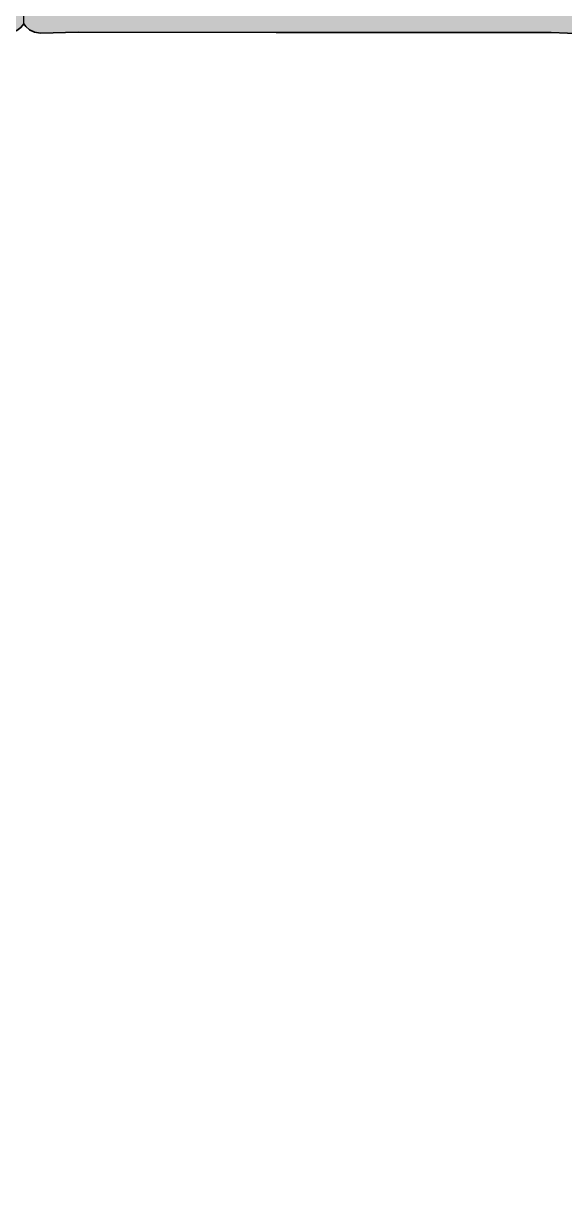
# Model space of a CAD drawing. Header units: millimetres. Extents: x -22 to 6424, y -4345 to 780.
# Drawn here: x 1499 to 2193, y -4345 to -2828 of the extents above; entities that cross this region are included whole.
import ezdxf

# ---------------------------------------------------------------- set-up
doc = ezdxf.new("R2010")
doc.units = ezdxf.units.MM
doc.layers.add('Blocks', color=7, linetype='Continuous')
doc.layers.add('Blocks$Fill', color=7, linetype='Continuous', true_color=0xffffff)
doc.layers.add('Blocks$Inner', color=7, linetype='Continuous', lineweight=25, true_color=0x007f00)
doc.layers.add('Blocks$Outline', color=7, linetype='Continuous', lineweight=35, true_color=0xff3f3f)

# ---------------------------------------------------------------- blocks, each defined once
blk = doc.blocks.new('Lune JH610 Sofa Top')
at = {"layer": 'Blocks$Fill'}
blk.add_hatch(color=256, dxfattribs=at).paths.add_polyline_path([(10.4, -107.3), (10.2, -118.7), (10.4, -130.1), (10.9, -141.4), (11.9, -152.7), (13.2, -163.9), (14.9, -175.2), (16.9, -186.3), (19.4, -197.4), (22.2, -208.4), (25.3, -219.3), (27, -224.7), (28.8, -230.1), (32.7, -240.7), (37, -251.2), (39.2, -256.5), (41.6, -261.6), (44, -266.8), (46.6, -271.8), (49.3, -276.8), (52.1, -281.7), (55, -286.5), (58.1, -291.3), (61.2, -296.1), (64.5, -300.7), (67.9, -305.3), (71.4, -309.7), (73.3, -311.9), (75.1, -314), (77, -316.1), (78.9, -318.2), (80.9, -320.2), (82.9, -322.1), (85, -324.1), (87.1, -326), (91.4, -329.7), (95.8, -333.2), (100.4, -336.7), (105, -340), (109.7, -343.2), (114.4, -346.2), (119.3, -349.2), (124.2, -351.9), (129.2, -354.6), (134.3, -357.1), (139.5, -359.5), (144.7, -361.8), (149.9, -364), (155.2, -366.1), (160.5, -368.1), (165.8, -370), (171.2, -371.8), (176.6, -373.4), (187.6, -376.5), (198.5, -379.3), (209.6, -381.8), (220.7, -383.9), (243.2, -387.4), (255.9, -389.1), (274.6, -391.1), (293.4, -392.4), (353.2, -401.1), (690.9, -413.9), (723.4, -414.1), (780.5, -407), (787.9, -402), (790.5, -399.3), (793.7, -403.5), (798.7, -407.7), (805.1, -410.7), (812.9, -412.2), (861.1, -410.9), (1156, -411), (1468.1, -411.3), (1488.7, -412.2), (1496.7, -412.3), (1505.7, -411.1), (1512.4, -408.4), (1517.5, -404.6), (1521.2, -400.2), (1523.6, -403.4), (1528.7, -407.6), (1535, -410.6), (1542.8, -412.2), (1591, -410.9), (1886, -411), (2198.1, -411.3), (2218.7, -412.2), (2226.7, -412.3), (2234.9, -411.2), (2233.9, -418.1), (2234.4, -434.8), (2235.1, -760.1), (2234.1, -1104.6), (2235.6, -1111.4), (2238.4, -1117.3), (2242.8, -1122.6), (2246.9, -1125.6), (2243.9, -1128.5), (2239.5, -1135.1), (2236, -1143), (2233.5, -1152.2), (2231.8, -1174.4), (2232.2, -1219.3), (2234.4, -1399.3), (2244.1, -1550.5), (2253.2, -1605.2), (2253.7, -1619.2), (2254.4, -1633.1), (2255.6, -1646.9), (2257.2, -1661.8), (2260.4, -1684.2), (2262.3, -1695.4), (2264.4, -1706.6), (2266.9, -1717.6), (2269.6, -1728.6), (2272.7, -1739.5), (2274.4, -1745), (2276.2, -1750.4), (2278.1, -1755.7), (2280.1, -1761), (2282.2, -1766.2), (2284.4, -1771.5), (2286.7, -1776.7), (2289.1, -1781.8), (2291.6, -1786.9), (2294.2, -1792), (2297, -1796.9), (2299.9, -1801.7), (2303, -1806.5), (2306.2, -1811.2), (2309.5, -1815.8), (2312.9, -1820.3), (2316.5, -1824.8), (2320.2, -1829.1), (2322.1, -1831.2), (2324, -1833.2), (2326, -1835.3), (2328, -1837.2), (2330, -1839.2), (2332.1, -1841.1), (2334.3, -1842.9), (2336.4, -1844.7), (2340.9, -1848.3), (2345.4, -1851.7), (2350.1, -1854.9), (2354.8, -1858.1), (2359.6, -1861.1), (2364.5, -1864.1), (2369.4, -1866.9), (2374.3, -1869.6), (2379.4, -1872.1), (2384.5, -1874.6), (2389.7, -1876.9), (2394.9, -1879.2), (2405.5, -1883.4), (2416.1, -1887.3), (2421.5, -1889.1), (2426.9, -1890.8), (2437.8, -1894), (2448.8, -1896.8), (2459.8, -1899.2), (2471, -1901.3), (2482.2, -1903), (2493.5, -1904.3), (2504.8, -1905.2), (2516.1, -1905.8), (2527.5, -1905.9), (2538.9, -1905.7), (2553.5, -1905.7), (2553.7, -1905.7), (2555, -1905.7), (2568.4, -1908.3), (2591.7, -1913.9), (2612.9, -1915.6), (2630, -1916), (2648.2, -1916.2), (2735.1, -1915.7), (2812.9, -1912.3), (2888.4, -1906.1), (2939.6, -1899.3), (2988.4, -1887.6), (2992.5, -1886.2), (3011.4, -1881.9), (3052.4, -1868.3), (3072.3, -1859.1), (3098.1, -1843.7), (3110.5, -1834.2), (3122.6, -1823.3), (3144.6, -1797), (3154.3, -1781.5), (3163.2, -1764.1), (3171.2, -1744.6), (3178.3, -1722.3), (3184.6, -1695.9), (3189.9, -1664.6), (3197, -1570.3), (3198.2, -1489.2), (3199.3, -1434.9), (3208.2, -1295.5), (3211.7, -1129.2), (3208.2, -1125.7), (3208.2, -1124.7), (3211.7, -1121.2), (3211.7, -398.8), (3209.7, -396.9), (3211.3, -395.3), (3211.3, 111.1), (3208.1, 164.9), (3198.5, 218), (3182.8, 269.6), (3161, 318.9), (3133.5, 365.3), (3100.7, 408.1), (3063.1, 446.7), (3021.2, 480.6), (2975.5, 509.3), (2926.7, 532.3), (2875.6, 549.4), (2822.8, 560.4), (2769.1, 565), (2757.3, 565.1), (2250.8, 565.1), (2249.2, 563.6), (2247.3, 565.5), (1525, 565.5), (1521.5, 562), (1520.8, 562), (1517.3, 565.5), (795, 565.5), (791.5, 562), (790.5, 562), (787, 565.5), (351, 551), (280.1, 547), (227.2, 539.7), (184.6, 529.4), (148.3, 515.3), (131.9, 506.5), (116.8, 496.7), (102.9, 485.8), (90.1, 473.6), (77.5, 458.8), (59, 429.9), (41.7, 389.6), (34.5, 361.4), (26.4, 334.4), (18.5, 302.9), (7.6, 218.2), (1.5, 124.8), (0.4, 37.4), (0.4, -29.4), (1.6, -49), (8.1, -78.5), (10.5, -92.6)], flags=0)
at = {"layer": 'Blocks$Inner'}
for points in [[(2218.7, -412.2), (2198.1, -411.3), (2108.3, -411.2), (1910.4, -411), (1886, -411), (1845.1, -411), (1591, -410.9), (1542.8, -412.2), (1535, -410.6), (1528.7, -407.6), (1523.6, -403.4), (1521.2, -400.2), (1521.2, 275.2)], [(1521.2, -400.2), (1517.5, -404.6), (1512.4, -408.4), (1505.7, -411.1), (1496.7, -412.3), (1488.7, -412.2), (1468.1, -411.3), (1378.3, -411.2), (1180.4, -411), (1156, -411), (1115.1, -411), (861.1, -410.9), (812.9, -412.2), (805.1, -410.7), (798.7, -407.7), (793.7, -403.5), (790.5, -399.3), (787.7, 283.1)]]:
    blk.add_lwpolyline(points, dxfattribs=at)
at = {"layer": 'Blocks$Outline'}
for points in [[(1156, -411), (1180.4, -411), (1378.3, -411.2), (1468.1, -411.3), (1488.7, -412.2), (1496.7, -412.3), (1505.7, -411.1), (1512.4, -408.4), (1517.5, -404.6), (1521.2, -400.2)], [(1521.2, -400.2), (1523.6, -403.4), (1528.7, -407.6), (1535, -410.6), (1542.8, -412.2), (1591, -410.9), (1845.1, -411), (1886, -411)], [(1886, -411), (1910.4, -411), (2108.3, -411.2), (2198.1, -411.3), (2218.7, -412.2), (2226.7, -412.3), (2234.9, -411.2)]]:
    blk.add_lwpolyline(points, dxfattribs=at)

msp = doc.modelspace()

# ---------------------------------------------------------------- block references
at = {"layer": 'Blocks'}
msp.add_blockref('Lune JH610 Sofa Top', (-21.8, -2428.5), dxfattribs=at)

doc.saveas('drawing.dxf')
